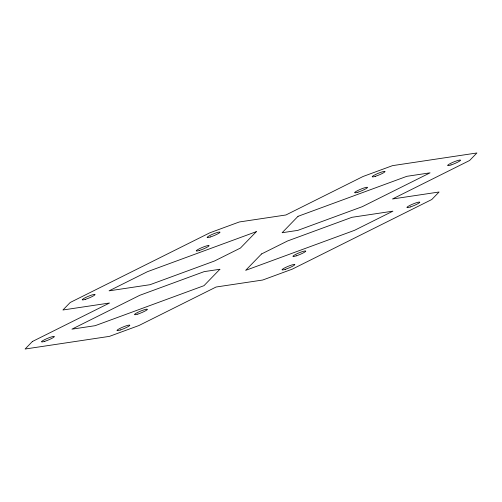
<?xml version="1.0" encoding="UTF-8"?>
<svg xmlns="http://www.w3.org/2000/svg" width="502" height="502" viewBox="0 0 502 502"><rect width="100%" height="100%" fill="white"/><g stroke="black" fill="none" stroke-linecap="round" stroke-linejoin="round"><path stroke-width="0.75" d="M32.373 341.517L25.1 349.022L109.449 336.365L138.922 325.528L216.086 287.018L262.697 280.028L292.17 269.191L431.802 199.507L439.074 192.002L392.464 198.993L469.627 160.483L476.9 152.978L392.551 165.635L363.078 176.472L285.914 214.981L239.303 221.972L209.83 232.809L70.198 302.493L62.926 309.998L109.536 303.007L32.373 341.517M219.876 269.273L203.975 285.676L95.142 325.685L71.911 329.168L139.763 295.308L204.176 271.626L219.876 269.273M256.346 231.648L240.445 248.051L214.467 261.015L150.048 284.697L109.059 290.846L147.513 271.657L256.346 231.648M261.555 253.949L245.654 270.352L354.487 230.343L392.94 211.154L351.952 217.303L287.533 240.985L261.555 253.949M298.025 216.324L282.124 232.727L297.824 230.374L362.237 206.692L430.088 172.832L406.858 176.315L298.025 216.324M44.803 341.316A6.959 0.922 -22.5 0 0 54.348 336.553A6.959 0.922 -22.5 0 0 44.584 339.685A6.959 0.922 -22.5 0 0 44.803 341.316M120.273 329.996A6.959 0.922 -22.5 0 0 129.823 325.227A6.959 0.922 -22.5 0 0 120.053 328.364A6.959 0.922 -22.5 0 0 120.273 329.996M375.509 176.271A6.959 0.922 -22.5 0 0 385.053 171.508A6.959 0.922 -22.5 0 0 375.289 174.64A6.959 0.922 -22.5 0 0 375.509 176.271M450.978 164.951A6.959 0.922 -22.5 0 0 460.529 160.182A6.959 0.922 -22.5 0 0 450.758 163.313A6.959 0.922 -22.5 0 0 450.978 164.951M410.247 206.975A6.959 0.922 -22.5 0 0 419.791 202.206A6.959 0.922 -22.5 0 0 410.027 205.337A6.959 0.922 -22.5 0 0 410.247 206.975M285.312 269.323A6.959 0.922 -22.5 0 0 294.856 264.56A6.959 0.922 -22.5 0 0 285.092 267.692A6.959 0.922 -22.5 0 0 285.312 269.323M85.535 299.292A6.959 0.922 -22.5 0 0 95.085 294.53A6.959 0.922 -22.5 0 0 85.315 297.661A6.959 0.922 -22.5 0 0 85.535 299.292M210.47 236.944A6.959 0.922 -22.5 0 0 220.014 232.175A6.959 0.922 -22.5 0 0 210.25 235.306A6.959 0.922 -22.5 0 0 210.47 236.944M199.564 250.404A6.959 0.922 -22.5 0 0 209.108 245.641A6.959 0.922 -22.5 0 0 199.344 248.772A6.959 0.922 -22.5 0 0 199.564 250.404M357.939 192.184A6.959 0.922 -22.5 0 0 367.489 187.422A6.959 0.922 -22.5 0 0 357.719 190.553A6.959 0.922 -22.5 0 0 357.939 192.184M296.218 255.857A6.959 0.922 -22.5 0 0 305.768 251.094A6.959 0.922 -22.5 0 0 295.998 254.225A6.959 0.922 -22.5 0 0 296.218 255.857M137.843 314.083A6.959 0.922 -22.5 0 0 147.387 309.32A6.959 0.922 -22.5 0 0 137.623 312.451A6.959 0.922 -22.5 0 0 137.843 314.083"/></g></svg>
